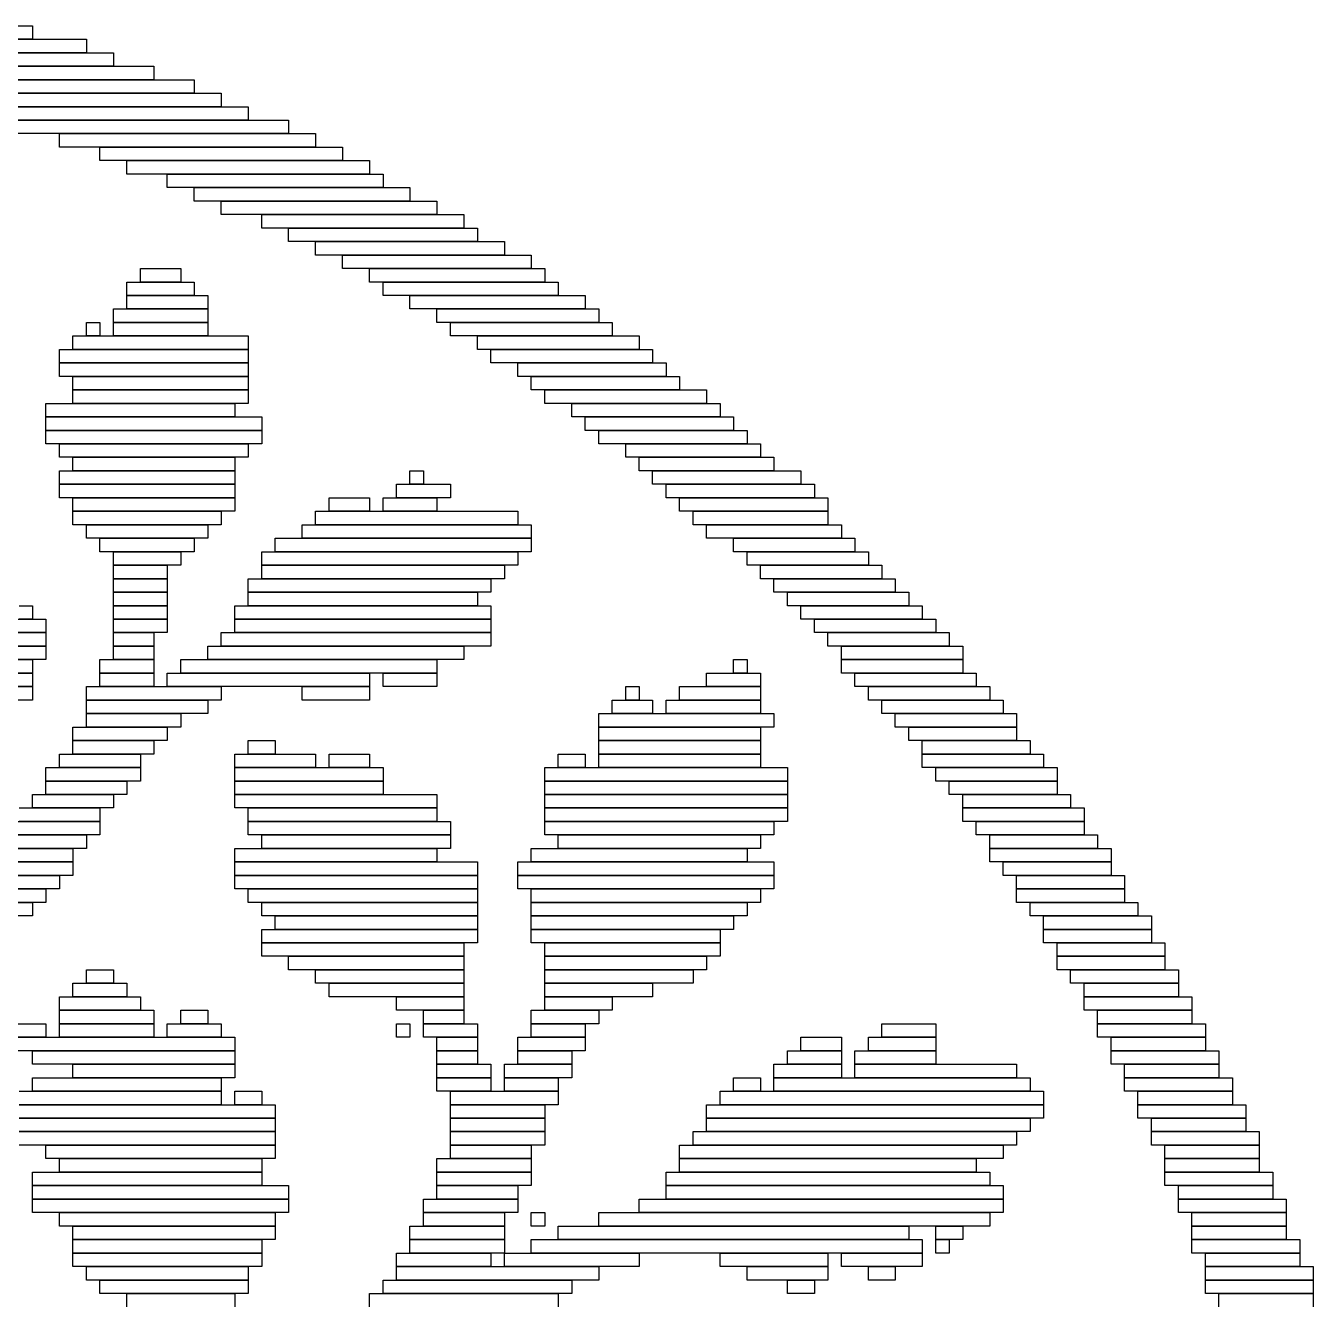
# Model space of a CAD drawing. Extents: x 367 to 656, y 364 to 661.
# Drawn here: x 552.5 to 648, y 561.5 to 656 of the extents above; entities that cross this region are included whole.
import ezdxf

# ---------------------------------------------------------------- set-up
doc = ezdxf.new("R2010")
doc.units = 0

msp = doc.modelspace()

# ---------------------------------------------------------------- linework, layer by layer
for p, q in [((473, 656), (553, 656)), ((553, 656), (553, 655)), ((469, 655), (557, 655)), ((553, 655), (473, 655)), ((557, 655), (557, 654)), ((557, 654), (469, 654)), ((525, 654), (559, 654)), ((559, 654), (559, 653)), ((559, 653), (525, 653)), ((534, 653), (562, 653)), ((562, 653), (562, 652)), ((562, 652), (534, 652)), ((540, 652), (565, 652)), ((565, 652), (565, 651)), ((565, 651), (540, 651)), ((544, 651), (567, 651)), ((567, 651), (567, 650)), ((567, 650), (544, 650)), ((548, 650), (569, 650)), ((569, 650), (569, 649)), ((569, 649), (548, 649)), ((551, 649), (572, 649)), ((572, 649), (572, 648)), ((572, 648), (551, 648)), ((555, 648), (574, 648)), ((555, 647), (555, 648)), ((574, 648), (574, 647)), ((574, 647), (555, 647)), ((558, 647), (576, 647)), ((558, 646), (558, 647)), ((576, 647), (576, 646)), ((576, 646), (558, 646)), ((560, 646), (578, 646)), ((560, 645), (560, 646)), ((578, 646), (578, 645)), ((578, 645), (560, 645)), ((563, 645), (579, 645)), ((563, 644), (563, 645)), ((579, 645), (579, 644)), ((579, 644), (563, 644)), ((565, 644), (581, 644)), ((565, 643), (565, 644)), ((581, 644), (581, 643)), ((581, 643), (565, 643)), ((567, 643), (583, 643)), ((567, 642), (567, 643)), ((583, 643), (583, 642)), ((583, 642), (567, 642)), ((570, 642), (585, 642)), ((570, 641), (570, 642)), ((585, 642), (585, 641)), ((585, 641), (570, 641)), ((572, 641), (586, 641)), ((572, 640), (572, 641)), ((586, 641), (586, 640)), ((586, 640), (572, 640)), ((574, 640), (588, 640)), ((574, 639), (574, 640)), ((588, 640), (588, 639)), ((588, 639), (574, 639)), ((576, 639), (590, 639)), ((576, 638), (576, 639)), ((590, 639), (590, 638)), ((561, 638), (564, 638)), ((561, 637), (561, 638)), ((564, 638), (564, 637)), ((590, 638), (576, 638)), ((578, 638), (591, 638)), ((578, 637), (578, 638)), ((591, 638), (591, 637)), ((560, 637), (565, 637)), ((560, 636), (560, 637)), ((564, 637), (561, 637)), ((565, 637), (565, 636)), ((591, 637), (578, 637)), ((579, 637), (592, 637)), ((579, 636), (579, 637)), ((592, 637), (592, 636)), ((565, 636), (560, 636)), ((560, 636), (566, 636)), ((560, 635), (560, 636)), ((566, 636), (566, 635)), ((592, 636), (579, 636)), ((581, 636), (594, 636)), ((581, 635), (581, 636)), ((594, 636), (594, 635)), ((559, 635), (566, 635)), ((559, 634), (559, 635)), ((566, 635), (560, 635)), ((566, 635), (566, 634)), ((594, 635), (581, 635)), ((583, 635), (595, 635)), ((583, 634), (583, 635)), ((595, 635), (595, 634)), ((557, 634), (558, 634)), ((557, 633), (557, 634)), ((558, 634), (558, 633)), ((566, 634), (559, 634)), ((559, 634), (566, 634)), ((559, 633), (559, 634)), ((566, 634), (566, 633)), ((595, 634), (583, 634)), ((584, 634), (596, 634)), ((584, 633), (584, 634)), ((596, 634), (596, 633)), ((556, 633), (569, 633)), ((556, 632), (556, 633)), ((558, 633), (557, 633)), ((566, 633), (559, 633)), ((569, 633), (569, 632)), ((596, 633), (584, 633)), ((586, 633), (598, 633)), ((586, 632), (586, 633)), ((598, 633), (598, 632)), ((555, 632), (569, 632)), ((555, 631), (555, 632)), ((569, 632), (556, 632)), ((569, 632), (569, 631)), ((598, 632), (586, 632)), ((587, 632), (599, 632)), ((587, 631), (587, 632)), ((599, 632), (599, 631)), ((569, 631), (555, 631)), ((555, 631), (569, 631)), ((555, 630), (555, 631)), ((569, 631), (569, 630)), ((599, 631), (587, 631)), ((589, 631), (600, 631)), ((589, 630), (589, 631)), ((600, 631), (600, 630)), ((569, 630), (555, 630)), ((556, 630), (569, 630)), ((556, 629), (556, 630)), ((569, 630), (569, 629)), ((600, 630), (589, 630)), ((590, 630), (601, 630)), ((590, 629), (590, 630)), ((601, 630), (601, 629)), ((569, 629), (556, 629)), ((556, 629), (569, 629)), ((556, 628), (556, 629)), ((569, 629), (569, 628)), ((601, 629), (590, 629)), ((591, 629), (603, 629)), ((591, 628), (591, 629)), ((603, 629), (603, 628)), ((554, 628), (568, 628)), ((554, 627), (554, 628)), ((569, 628), (556, 628)), ((568, 628), (568, 627)), ((603, 628), (591, 628)), ((593, 628), (604, 628)), ((593, 627), (593, 628)), ((604, 628), (604, 627)), ((568, 627), (554, 627)), ((554, 627), (570, 627)), ((554, 626), (554, 627)), ((570, 627), (570, 626)), ((604, 627), (593, 627)), ((594, 627), (605, 627)), ((594, 626), (594, 627)), ((605, 627), (605, 626)), ((570, 626), (554, 626)), ((554, 626), (570, 626)), ((554, 625), (554, 626)), ((570, 626), (570, 625)), ((605, 626), (594, 626)), ((595, 626), (606, 626)), ((595, 625), (595, 626)), ((606, 626), (606, 625)), ((570, 625), (554, 625)), ((555, 625), (569, 625)), ((555, 624), (555, 625)), ((569, 625), (569, 624)), ((606, 625), (595, 625)), ((597, 625), (607, 625)), ((597, 624), (597, 625)), ((607, 625), (607, 624)), ((569, 624), (555, 624)), ((556, 624), (568, 624)), ((556, 623), (556, 624)), ((568, 624), (568, 623)), ((607, 624), (597, 624)), ((598, 624), (608, 624)), ((598, 623), (598, 624)), ((608, 624), (608, 623)), ((555, 623), (568, 623)), ((555, 622), (555, 623)), ((568, 623), (556, 623)), ((568, 623), (568, 622)), ((581, 623), (582, 623)), ((581, 622), (581, 623)), ((582, 623), (582, 622)), ((608, 623), (598, 623)), ((599, 623), (610, 623)), ((599, 622), (599, 623)), ((610, 623), (610, 622)), ((568, 622), (555, 622)), ((555, 622), (568, 622)), ((555, 621), (555, 622)), ((568, 622), (568, 621)), ((580, 622), (584, 622)), ((580, 621), (580, 622)), ((582, 622), (581, 622)), ((584, 622), (584, 621)), ((610, 622), (599, 622)), ((600, 622), (611, 622)), ((600, 621), (600, 622)), ((611, 622), (611, 621)), ((568, 621), (555, 621)), ((556, 621), (568, 621)), ((556, 620), (556, 621)), ((568, 621), (568, 620)), ((575, 621), (578, 621)), ((575, 620), (575, 621)), ((578, 621), (578, 620)), ((579, 621), (583, 621)), ((579, 620), (579, 621)), ((584, 621), (580, 621)), ((583, 621), (583, 620)), ((611, 621), (600, 621)), ((601, 621), (612, 621)), ((601, 620), (601, 621)), ((612, 621), (612, 620)), ((568, 620), (556, 620)), ((556, 620), (567, 620)), ((556, 619), (556, 620)), ((567, 620), (567, 619)), ((574, 620), (589, 620)), ((574, 619), (574, 620)), ((578, 620), (575, 620)), ((583, 620), (579, 620)), ((589, 620), (589, 619)), ((612, 620), (601, 620)), ((602, 620), (612, 620)), ((602, 619), (602, 620)), ((612, 620), (612, 619)), ((567, 619), (556, 619)), ((557, 619), (566, 619)), ((557, 618), (557, 619)), ((566, 619), (566, 618)), ((573, 619), (590, 619)), ((573, 618), (573, 619)), ((589, 619), (574, 619)), ((590, 619), (590, 618)), ((612, 619), (602, 619)), ((603, 619), (613, 619)), ((603, 618), (603, 619)), ((613, 619), (613, 618)), ((566, 618), (557, 618)), ((558, 618), (565, 618)), ((558, 617), (558, 618)), ((565, 618), (565, 617)), ((571, 618), (590, 618)), ((571, 617), (571, 618)), ((590, 618), (573, 618)), ((590, 618), (590, 617)), ((613, 618), (603, 618)), ((605, 618), (614, 618)), ((605, 617), (605, 618)), ((614, 618), (614, 617)), ((565, 617), (558, 617)), ((559, 617), (564, 617)), ((559, 616), (559, 617)), ((564, 617), (564, 616)), ((570, 617), (589, 617)), ((570, 616), (570, 617)), ((590, 617), (571, 617)), ((589, 617), (589, 616)), ((614, 617), (605, 617)), ((606, 617), (615, 617)), ((606, 616), (606, 617)), ((615, 617), (615, 616)), ((564, 616), (559, 616)), ((559, 616), (563, 616)), ((559, 615), (559, 616)), ((563, 616), (563, 615)), ((589, 616), (570, 616)), ((570, 616), (588, 616)), ((570, 615), (570, 616)), ((588, 616), (588, 615)), ((615, 616), (606, 616)), ((607, 616), (616, 616)), ((607, 615), (607, 616)), ((616, 616), (616, 615)), ((563, 615), (559, 615)), ((559, 615), (563, 615)), ((559, 614), (559, 615)), ((563, 615), (563, 614)), ((569, 615), (587, 615)), ((569, 614), (569, 615)), ((588, 615), (570, 615)), ((587, 615), (587, 614)), ((616, 615), (607, 615)), ((608, 615), (617, 615)), ((608, 614), (608, 615)), ((617, 615), (617, 614)), ((563, 614), (559, 614)), ((559, 614), (563, 614)), ((559, 613), (559, 614)), ((563, 614), (563, 613)), ((587, 614), (569, 614)), ((569, 614), (586, 614)), ((569, 613), (569, 614)), ((586, 614), (586, 613)), ((617, 614), (608, 614)), ((609, 614), (618, 614)), ((609, 613), (609, 614)), ((618, 614), (618, 613)), ((552, 613), (553, 613)), ((553, 613), (553, 612)), ((563, 613), (559, 613)), ((559, 613), (563, 613)), ((559, 612), (559, 613)), ((563, 613), (563, 612)), ((568, 613), (587, 613)), ((568, 612), (568, 613)), ((586, 613), (569, 613)), ((587, 613), (587, 612)), ((618, 613), (609, 613)), ((610, 613), (619, 613)), ((610, 612), (610, 613)), ((619, 613), (619, 612)), ((540, 612), (554, 612)), ((553, 612), (552, 612)), ((554, 612), (554, 611)), ((563, 612), (559, 612)), ((559, 612), (563, 612)), ((559, 611), (559, 612)), ((563, 612), (563, 611)), ((587, 612), (568, 612)), ((568, 612), (587, 612)), ((568, 611), (568, 612)), ((587, 612), (587, 611)), ((619, 612), (610, 612)), ((611, 612), (620, 612)), ((611, 611), (611, 612)), ((620, 612), (620, 611)), ((554, 611), (540, 611)), ((541, 611), (554, 611)), ((554, 611), (554, 610)), ((563, 611), (559, 611)), ((559, 611), (562, 611)), ((559, 610), (559, 611)), ((562, 611), (562, 610)), ((567, 611), (587, 611)), ((567, 610), (567, 611)), ((587, 611), (568, 611)), ((587, 611), (587, 610)), ((620, 611), (611, 611)), ((612, 611), (621, 611)), ((612, 610), (612, 611)), ((621, 611), (621, 610)), ((539, 610), (554, 610)), ((554, 610), (541, 610)), ((554, 610), (554, 609)), ((562, 610), (559, 610)), ((559, 610), (562, 610)), ((559, 609), (559, 610)), ((562, 610), (562, 609)), ((566, 610), (585, 610)), ((566, 609), (566, 610)), ((587, 610), (567, 610)), ((585, 610), (585, 609)), ((621, 610), (612, 610)), ((613, 610), (622, 610)), ((613, 609), (613, 610)), ((622, 610), (622, 609)), ((554, 609), (539, 609)), ((539, 609), (553, 609)), ((553, 609), (553, 608)), ((558, 609), (562, 609)), ((558, 608), (558, 609)), ((562, 609), (559, 609)), ((562, 609), (562, 608)), ((564, 609), (583, 609)), ((564, 608), (564, 609)), ((585, 609), (566, 609)), ((583, 609), (583, 608)), ((605, 609), (606, 609)), ((605, 608), (605, 609)), ((606, 609), (606, 608)), ((622, 609), (613, 609)), ((613, 609), (622, 609)), ((613, 608), (613, 609)), ((622, 609), (622, 608)), ((553, 608), (539, 608)), ((540, 608), (553, 608)), ((553, 608), (553, 607)), ((562, 608), (558, 608)), ((558, 608), (562, 608)), ((558, 607), (558, 608)), ((562, 608), (562, 607)), ((563, 608), (578, 608)), ((563, 607), (563, 608)), ((583, 608), (564, 608)), ((578, 608), (578, 607)), ((579, 608), (583, 608)), ((579, 607), (579, 608)), ((583, 608), (583, 607)), ((603, 608), (607, 608)), ((603, 607), (603, 608)), ((606, 608), (605, 608)), ((607, 608), (607, 607)), ((622, 608), (613, 608)), ((614, 608), (623, 608)), ((614, 607), (614, 608)), ((623, 608), (623, 607)), ((553, 607), (540, 607)), ((541, 607), (553, 607)), ((553, 607), (553, 606)), ((557, 607), (567, 607)), ((557, 606), (557, 607)), ((562, 607), (558, 607)), ((578, 607), (563, 607)), ((567, 607), (567, 606)), ((573, 607), (578, 607)), ((573, 606), (573, 607)), ((578, 607), (578, 606)), ((583, 607), (579, 607)), ((597, 607), (598, 607)), ((597, 606), (597, 607)), ((598, 607), (598, 606)), ((601, 607), (607, 607)), ((601, 606), (601, 607)), ((607, 607), (603, 607)), ((607, 607), (607, 606)), ((623, 607), (614, 607)), ((615, 607), (624, 607)), ((615, 606), (615, 607)), ((624, 607), (624, 606)), ((553, 606), (541, 606)), ((567, 606), (557, 606)), ((557, 606), (566, 606)), ((557, 605), (557, 606)), ((566, 606), (566, 605)), ((578, 606), (573, 606)), ((596, 606), (599, 606)), ((596, 605), (596, 606)), ((598, 606), (597, 606)), ((599, 606), (599, 605)), ((600, 606), (607, 606)), ((600, 605), (600, 606)), ((607, 606), (601, 606)), ((607, 606), (607, 605)), ((624, 606), (615, 606)), ((616, 606), (625, 606)), ((616, 605), (616, 606)), ((625, 606), (625, 605)), ((566, 605), (557, 605)), ((557, 605), (564, 605)), ((557, 604), (557, 605)), ((564, 605), (564, 604)), ((595, 605), (608, 605)), ((595, 604), (595, 605)), ((599, 605), (596, 605)), ((607, 605), (600, 605)), ((608, 605), (608, 604)), ((625, 605), (616, 605)), ((617, 605), (626, 605)), ((617, 604), (617, 605)), ((626, 605), (626, 604)), ((556, 604), (563, 604)), ((556, 603), (556, 604)), ((564, 604), (557, 604)), ((563, 604), (563, 603)), ((608, 604), (595, 604)), ((595, 604), (607, 604)), ((595, 603), (595, 604)), ((607, 604), (607, 603)), ((626, 604), (617, 604)), ((618, 604), (626, 604)), ((618, 603), (618, 604)), ((626, 604), (626, 603)), ((563, 603), (556, 603)), ((556, 603), (562, 603)), ((556, 602), (556, 603)), ((562, 603), (562, 602)), ((569, 603), (571, 603)), ((569, 602), (569, 603)), ((571, 603), (571, 602)), ((607, 603), (595, 603)), ((595, 603), (607, 603)), ((595, 602), (595, 603)), ((607, 603), (607, 602)), ((626, 603), (618, 603)), ((619, 603), (627, 603)), ((619, 602), (619, 603)), ((627, 603), (627, 602)), ((555, 602), (561, 602)), ((555, 601), (555, 602)), ((562, 602), (556, 602)), ((561, 602), (561, 601)), ((568, 602), (574, 602)), ((568, 601), (568, 602)), ((571, 602), (569, 602)), ((574, 602), (574, 601)), ((575, 602), (578, 602)), ((575, 601), (575, 602)), ((578, 602), (578, 601)), ((592, 602), (594, 602)), ((592, 601), (592, 602)), ((594, 602), (594, 601)), ((607, 602), (595, 602)), ((595, 602), (607, 602)), ((595, 601), (595, 602)), ((607, 602), (607, 601)), ((627, 602), (619, 602)), ((619, 602), (628, 602)), ((619, 601), (619, 602)), ((628, 602), (628, 601)), ((554, 601), (561, 601)), ((554, 600), (554, 601)), ((561, 601), (555, 601)), ((561, 601), (561, 600)), ((574, 601), (568, 601)), ((568, 601), (579, 601)), ((568, 600), (568, 601)), ((578, 601), (575, 601)), ((579, 601), (579, 600)), ((591, 601), (609, 601)), ((591, 600), (591, 601)), ((594, 601), (592, 601)), ((607, 601), (595, 601)), ((609, 601), (609, 600)), ((628, 601), (619, 601)), ((620, 601), (629, 601)), ((620, 600), (620, 601)), ((629, 601), (629, 600)), ((561, 600), (554, 600)), ((554, 600), (560, 600)), ((554, 599), (554, 600)), ((560, 600), (560, 599)), ((579, 600), (568, 600)), ((568, 600), (579, 600)), ((568, 599), (568, 600)), ((579, 600), (579, 599)), ((609, 600), (591, 600)), ((591, 600), (609, 600)), ((591, 599), (591, 600)), ((609, 600), (609, 599)), ((629, 600), (620, 600)), ((621, 600), (629, 600)), ((621, 599), (621, 600)), ((629, 600), (629, 599)), ((553, 599), (559, 599)), ((553, 598), (553, 599)), ((560, 599), (554, 599)), ((559, 599), (559, 598)), ((579, 599), (568, 599)), ((568, 599), (583, 599)), ((568, 598), (568, 599)), ((583, 599), (583, 598)), ((609, 599), (591, 599)), ((591, 599), (609, 599)), ((591, 598), (591, 599)), ((609, 599), (609, 598)), ((629, 599), (621, 599)), ((622, 599), (630, 599)), ((622, 598), (622, 599)), ((630, 599), (630, 598)), ((552, 598), (558, 598)), ((559, 598), (553, 598)), ((558, 598), (558, 597)), ((583, 598), (568, 598)), ((569, 598), (583, 598)), ((569, 597), (569, 598)), ((583, 598), (583, 597)), ((609, 598), (591, 598)), ((591, 598), (609, 598)), ((591, 597), (591, 598)), ((609, 598), (609, 597)), ((630, 598), (622, 598)), ((622, 598), (631, 598)), ((622, 597), (622, 598)), ((631, 598), (631, 597)), ((551, 597), (558, 597)), ((558, 597), (552, 597)), ((558, 597), (558, 596)), ((583, 597), (569, 597)), ((569, 597), (584, 597)), ((569, 596), (569, 597)), ((584, 597), (584, 596)), ((609, 597), (591, 597)), ((591, 597), (608, 597)), ((591, 596), (591, 597)), ((608, 597), (608, 596)), ((631, 597), (622, 597)), ((623, 597), (631, 597)), ((623, 596), (623, 597)), ((631, 597), (631, 596)), ((550, 596), (557, 596)), ((558, 596), (551, 596)), ((557, 596), (557, 595)), ((584, 596), (569, 596)), ((570, 596), (584, 596)), ((570, 595), (570, 596)), ((584, 596), (584, 595)), ((608, 596), (591, 596)), ((592, 596), (607, 596)), ((592, 595), (592, 596)), ((607, 596), (607, 595)), ((631, 596), (623, 596)), ((624, 596), (632, 596)), ((624, 595), (624, 596)), ((632, 596), (632, 595)), ((545, 595), (556, 595)), ((557, 595), (550, 595)), ((556, 595), (556, 594)), ((568, 595), (583, 595)), ((568, 594), (568, 595)), ((584, 595), (570, 595)), ((583, 595), (583, 594)), ((590, 595), (606, 595)), ((590, 594), (590, 595)), ((607, 595), (592, 595)), ((606, 595), (606, 594)), ((632, 595), (624, 595)), ((624, 595), (633, 595)), ((624, 594), (624, 595)), ((633, 595), (633, 594)), ((556, 594), (545, 594)), ((545, 594), (556, 594)), ((556, 594), (556, 593)), ((583, 594), (568, 594)), ((568, 594), (586, 594)), ((568, 593), (568, 594)), ((586, 594), (586, 593)), ((589, 594), (608, 594)), ((589, 593), (589, 594)), ((606, 594), (590, 594)), ((608, 594), (608, 593)), ((633, 594), (624, 594)), ((625, 594), (633, 594)), ((625, 593), (625, 594)), ((633, 594), (633, 593)), ((544, 593), (555, 593)), ((556, 593), (545, 593)), ((555, 593), (555, 592)), ((586, 593), (568, 593)), ((568, 593), (586, 593)), ((568, 592), (568, 593)), ((586, 593), (586, 592)), ((608, 593), (589, 593)), ((589, 593), (608, 593)), ((589, 592), (589, 593)), ((608, 593), (608, 592)), ((633, 593), (625, 593)), ((626, 593), (634, 593)), ((626, 592), (626, 593)), ((634, 593), (634, 592)), ((555, 592), (544, 592)), ((544, 592), (554, 592)), ((554, 592), (554, 591)), ((586, 592), (568, 592)), ((569, 592), (586, 592)), ((569, 591), (569, 592)), ((586, 592), (586, 591)), ((608, 592), (589, 592)), ((590, 592), (607, 592)), ((590, 591), (590, 592)), ((607, 592), (607, 591)), ((634, 592), (626, 592)), ((626, 592), (634, 592)), ((626, 591), (626, 592)), ((634, 592), (634, 591)), ((543, 591), (553, 591)), ((554, 591), (544, 591)), ((553, 591), (553, 590)), ((586, 591), (569, 591)), ((570, 591), (586, 591)), ((570, 590), (570, 591)), ((586, 591), (586, 590)), ((607, 591), (590, 591)), ((590, 591), (606, 591)), ((590, 590), (590, 591)), ((606, 591), (606, 590)), ((634, 591), (626, 591)), ((627, 591), (635, 591)), ((627, 590), (627, 591)), ((635, 591), (635, 590)), ((553, 590), (543, 590)), ((586, 590), (570, 590)), ((571, 590), (586, 590)), ((571, 589), (571, 590)), ((586, 590), (586, 589)), ((606, 590), (590, 590)), ((590, 590), (605, 590)), ((590, 589), (590, 590)), ((605, 590), (605, 589)), ((635, 590), (627, 590)), ((628, 590), (636, 590)), ((628, 589), (628, 590)), ((636, 590), (636, 589)), ((570, 589), (586, 589)), ((570, 588), (570, 589)), ((586, 589), (571, 589)), ((586, 589), (586, 588)), ((605, 589), (590, 589)), ((590, 589), (604, 589)), ((590, 588), (590, 589)), ((604, 589), (604, 588)), ((636, 589), (628, 589)), ((628, 589), (636, 589)), ((628, 588), (628, 589)), ((636, 589), (636, 588)), ((586, 588), (570, 588)), ((570, 588), (585, 588)), ((570, 587), (570, 588)), ((585, 588), (585, 587)), ((604, 588), (590, 588)), ((591, 588), (604, 588)), ((591, 587), (591, 588)), ((604, 588), (604, 587)), ((636, 588), (628, 588)), ((629, 588), (637, 588)), ((629, 587), (629, 588)), ((637, 588), (637, 587)), ((585, 587), (570, 587)), ((572, 587), (585, 587)), ((572, 586), (572, 587)), ((585, 587), (585, 586)), ((604, 587), (591, 587)), ((591, 587), (603, 587)), ((591, 586), (591, 587)), ((603, 587), (603, 586)), ((637, 587), (629, 587)), ((629, 587), (637, 587)), ((629, 586), (629, 587)), ((637, 587), (637, 586)), ((557, 586), (559, 586)), ((557, 585), (557, 586)), ((559, 586), (559, 585)), ((585, 586), (572, 586)), ((574, 586), (585, 586)), ((574, 585), (574, 586)), ((585, 586), (585, 585)), ((603, 586), (591, 586)), ((591, 586), (602, 586)), ((591, 585), (591, 586)), ((602, 586), (602, 585)), ((637, 586), (629, 586)), ((630, 586), (638, 586)), ((630, 585), (630, 586)), ((638, 586), (638, 585)), ((556, 585), (560, 585)), ((556, 584), (556, 585)), ((559, 585), (557, 585)), ((560, 585), (560, 584)), ((585, 585), (574, 585)), ((575, 585), (585, 585)), ((575, 584), (575, 585)), ((585, 585), (585, 584)), ((602, 585), (591, 585)), ((591, 585), (599, 585)), ((591, 584), (591, 585)), ((599, 585), (599, 584)), ((638, 585), (630, 585)), ((631, 585), (638, 585)), ((631, 584), (631, 585)), ((638, 585), (638, 584)), ((555, 584), (561, 584)), ((555, 583), (555, 584)), ((560, 584), (556, 584)), ((561, 584), (561, 583)), ((585, 584), (575, 584)), ((580, 584), (585, 584)), ((580, 583), (580, 584)), ((585, 584), (585, 583)), ((599, 584), (591, 584)), ((591, 584), (596, 584)), ((591, 583), (591, 584)), ((596, 584), (596, 583)), ((638, 584), (631, 584)), ((631, 584), (639, 584)), ((631, 583), (631, 584)), ((639, 584), (639, 583)), ((561, 583), (555, 583)), ((555, 583), (562, 583)), ((555, 582), (555, 583)), ((562, 583), (562, 582)), ((564, 583), (566, 583)), ((564, 582), (564, 583)), ((566, 583), (566, 582)), ((585, 583), (580, 583)), ((582, 583), (585, 583)), ((582, 582), (582, 583)), ((585, 583), (585, 582)), ((590, 583), (595, 583)), ((590, 582), (590, 583)), ((596, 583), (591, 583)), ((595, 583), (595, 582)), ((639, 583), (631, 583)), ((632, 583), (639, 583)), ((632, 582), (632, 583)), ((639, 583), (639, 582)), ((532, 582), (554, 582)), ((554, 582), (554, 581)), ((562, 582), (555, 582)), ((555, 582), (562, 582)), ((555, 581), (555, 582)), ((562, 582), (562, 581)), ((563, 582), (567, 582)), ((563, 581), (563, 582)), ((566, 582), (564, 582)), ((567, 582), (567, 581)), ((580, 582), (581, 582)), ((580, 581), (580, 582)), ((581, 582), (581, 581)), ((585, 582), (582, 582)), ((582, 582), (586, 582)), ((582, 581), (582, 582)), ((586, 582), (586, 581)), ((595, 582), (590, 582)), ((590, 582), (594, 582)), ((590, 581), (590, 582)), ((594, 582), (594, 581)), ((616, 582), (620, 582)), ((616, 581), (616, 582)), ((620, 582), (620, 581)), ((639, 582), (632, 582)), ((632, 582), (640, 582)), ((632, 581), (632, 582)), ((640, 582), (640, 581)), ((527, 581), (568, 581)), ((554, 581), (532, 581)), ((562, 581), (555, 581)), ((567, 581), (563, 581)), ((568, 581), (568, 580)), ((581, 581), (580, 581)), ((586, 581), (582, 581)), ((583, 581), (586, 581)), ((583, 580), (583, 581)), ((586, 581), (586, 580)), ((589, 581), (594, 581)), ((589, 580), (589, 581)), ((594, 581), (590, 581)), ((594, 581), (594, 580)), ((610, 581), (613, 581)), ((610, 580), (610, 581)), ((613, 581), (613, 580)), ((615, 581), (620, 581)), ((615, 580), (615, 581)), ((620, 581), (616, 581)), ((620, 581), (620, 580)), ((640, 581), (632, 581)), ((633, 581), (640, 581)), ((633, 580), (633, 581)), ((640, 581), (640, 580)), ((568, 580), (527, 580)), ((553, 580), (568, 580)), ((553, 579), (553, 580)), ((568, 580), (568, 579)), ((586, 580), (583, 580)), ((583, 580), (586, 580)), ((583, 579), (583, 580)), ((586, 580), (586, 579)), ((594, 580), (589, 580)), ((589, 580), (593, 580)), ((589, 579), (589, 580)), ((593, 580), (593, 579)), ((609, 580), (613, 580)), ((609, 579), (609, 580)), ((613, 580), (610, 580)), ((613, 580), (613, 579)), ((614, 580), (620, 580)), ((614, 579), (614, 580)), ((620, 580), (615, 580)), ((620, 580), (620, 579)), ((640, 580), (633, 580)), ((633, 580), (641, 580)), ((633, 579), (633, 580)), ((641, 580), (641, 579)), ((568, 579), (553, 579)), ((556, 579), (568, 579)), ((556, 578), (556, 579)), ((568, 579), (568, 578)), ((586, 579), (583, 579)), ((583, 579), (587, 579)), ((583, 578), (583, 579)), ((587, 579), (587, 578)), ((588, 579), (593, 579)), ((588, 578), (588, 579)), ((593, 579), (589, 579)), ((593, 579), (593, 578)), ((608, 579), (613, 579)), ((608, 578), (608, 579)), ((613, 579), (609, 579)), ((613, 579), (613, 578)), ((620, 579), (614, 579)), ((614, 579), (626, 579)), ((614, 578), (614, 579)), ((626, 579), (626, 578)), ((641, 579), (633, 579)), ((634, 579), (641, 579)), ((634, 578), (634, 579)), ((641, 579), (641, 578)), ((553, 578), (567, 578)), ((553, 577), (553, 578)), ((568, 578), (556, 578)), ((567, 578), (567, 577)), ((587, 578), (583, 578)), ((583, 578), (587, 578)), ((583, 577), (583, 578)), ((587, 578), (587, 577)), ((593, 578), (588, 578)), ((588, 578), (592, 578)), ((588, 577), (588, 578)), ((592, 578), (592, 577)), ((605, 578), (607, 578)), ((605, 577), (605, 578)), ((607, 578), (607, 577)), ((613, 578), (608, 578)), ((608, 578), (627, 578)), ((608, 577), (608, 578)), ((626, 578), (614, 578)), ((627, 578), (627, 577)), ((641, 578), (634, 578)), ((634, 578), (642, 578)), ((634, 577), (634, 578)), ((642, 578), (642, 577)), ((552, 577), (567, 577)), ((567, 577), (553, 577)), ((567, 577), (567, 576)), ((568, 577), (570, 577)), ((568, 576), (568, 577)), ((570, 577), (570, 576)), ((587, 577), (583, 577)), ((584, 577), (592, 577)), ((584, 576), (584, 577)), ((592, 577), (588, 577)), ((592, 577), (592, 576)), ((604, 577), (628, 577)), ((604, 576), (604, 577)), ((607, 577), (605, 577)), ((627, 577), (608, 577)), ((628, 577), (628, 576)), ((642, 577), (634, 577)), ((635, 577), (642, 577)), ((635, 576), (635, 577)), ((642, 577), (642, 576)), ((567, 576), (552, 576)), ((552, 576), (571, 576)), ((570, 576), (568, 576)), ((571, 576), (571, 575)), ((592, 576), (584, 576)), ((584, 576), (591, 576)), ((584, 575), (584, 576)), ((591, 576), (591, 575)), ((603, 576), (628, 576)), ((603, 575), (603, 576)), ((628, 576), (604, 576)), ((628, 576), (628, 575)), ((642, 576), (635, 576)), ((635, 576), (643, 576)), ((635, 575), (635, 576)), ((643, 576), (643, 575)), ((571, 575), (552, 575)), ((552, 575), (571, 575)), ((571, 575), (571, 574)), ((591, 575), (584, 575)), ((584, 575), (591, 575)), ((584, 574), (584, 575)), ((591, 575), (591, 574)), ((628, 575), (603, 575)), ((603, 575), (627, 575)), ((603, 574), (603, 575)), ((627, 575), (627, 574)), ((643, 575), (635, 575)), ((636, 575), (643, 575)), ((636, 574), (636, 575)), ((643, 575), (643, 574)), ((571, 574), (552, 574)), ((552, 574), (571, 574)), ((571, 574), (571, 573)), ((591, 574), (584, 574)), ((584, 574), (591, 574)), ((584, 573), (584, 574)), ((591, 574), (591, 573)), ((602, 574), (626, 574)), ((602, 573), (602, 574)), ((627, 574), (603, 574)), ((626, 574), (626, 573)), ((643, 574), (636, 574)), ((636, 574), (644, 574)), ((636, 573), (636, 574)), ((644, 574), (644, 573)), ((571, 573), (552, 573)), ((554, 573), (571, 573)), ((554, 572), (554, 573)), ((571, 573), (571, 572)), ((591, 573), (584, 573)), ((584, 573), (590, 573)), ((584, 572), (584, 573)), ((590, 573), (590, 572)), ((601, 573), (625, 573)), ((601, 572), (601, 573)), ((626, 573), (602, 573)), ((625, 573), (625, 572)), ((644, 573), (636, 573)), ((637, 573), (644, 573)), ((637, 572), (637, 573)), ((644, 573), (644, 572)), ((571, 572), (554, 572)), ((555, 572), (570, 572)), ((555, 571), (555, 572)), ((570, 572), (570, 571)), ((583, 572), (590, 572)), ((583, 571), (583, 572)), ((590, 572), (584, 572)), ((590, 572), (590, 571)), ((625, 572), (601, 572)), ((601, 572), (623, 572)), ((601, 571), (601, 572)), ((623, 572), (623, 571)), ((644, 572), (637, 572)), ((637, 572), (644, 572)), ((637, 571), (637, 572)), ((644, 572), (644, 571)), ((553, 571), (570, 571)), ((553, 570), (553, 571)), ((570, 571), (555, 571)), ((570, 571), (570, 570)), ((590, 571), (583, 571)), ((583, 571), (590, 571)), ((583, 570), (583, 571)), ((590, 571), (590, 570)), ((600, 571), (624, 571)), ((600, 570), (600, 571)), ((623, 571), (601, 571)), ((624, 571), (624, 570)), ((644, 571), (637, 571)), ((637, 571), (645, 571)), ((637, 570), (637, 571)), ((645, 571), (645, 570)), ((570, 570), (553, 570)), ((553, 570), (572, 570)), ((553, 569), (553, 570)), ((572, 570), (572, 569)), ((590, 570), (583, 570)), ((583, 570), (589, 570)), ((583, 569), (583, 570)), ((589, 570), (589, 569)), ((624, 570), (600, 570)), ((600, 570), (625, 570)), ((600, 569), (600, 570)), ((625, 570), (625, 569)), ((645, 570), (637, 570)), ((638, 570), (645, 570)), ((638, 569), (638, 570)), ((645, 570), (645, 569)), ((572, 569), (553, 569)), ((553, 569), (572, 569)), ((553, 568), (553, 569)), ((572, 569), (572, 568)), ((582, 569), (589, 569)), ((582, 568), (582, 569)), ((589, 569), (583, 569)), ((589, 569), (589, 568)), ((598, 569), (625, 569)), ((598, 568), (598, 569)), ((625, 569), (600, 569)), ((625, 569), (625, 568)), ((645, 569), (638, 569)), ((638, 569), (646, 569)), ((638, 568), (638, 569)), ((646, 569), (646, 568)), ((572, 568), (553, 568)), ((555, 568), (571, 568)), ((555, 567), (555, 568)), ((571, 568), (571, 567)), ((589, 568), (582, 568)), ((582, 568), (588, 568)), ((582, 567), (582, 568)), ((588, 568), (588, 567)), ((590, 568), (591, 568)), ((590, 567), (590, 568)), ((591, 568), (591, 567)), ((595, 568), (624, 568)), ((595, 567), (595, 568)), ((625, 568), (598, 568)), ((624, 568), (624, 567)), ((646, 568), (638, 568)), ((639, 568), (646, 568)), ((639, 567), (639, 568)), ((646, 568), (646, 567)), ((571, 567), (555, 567)), ((556, 567), (571, 567)), ((556, 566), (556, 567)), ((571, 567), (571, 566)), ((581, 567), (588, 567)), ((581, 566), (581, 567)), ((588, 567), (582, 567)), ((588, 567), (588, 566)), ((591, 567), (590, 567)), ((592, 567), (618, 567)), ((592, 566), (592, 567)), ((624, 567), (595, 567)), ((618, 567), (618, 566)), ((620, 567), (622, 567)), ((620, 566), (620, 567)), ((622, 567), (622, 566)), ((646, 567), (639, 567)), ((639, 567), (646, 567)), ((639, 566), (639, 567)), ((646, 567), (646, 566)), ((571, 566), (556, 566)), ((556, 566), (570, 566)), ((556, 565), (556, 566)), ((570, 566), (570, 565)), ((588, 566), (581, 566)), ((581, 566), (588, 566)), ((581, 565), (581, 566)), ((588, 566), (588, 565)), ((590, 566), (619, 566)), ((590, 565), (590, 566)), ((618, 566), (592, 566)), ((619, 566), (619, 565)), ((622, 566), (620, 566)), ((620, 566), (621, 566)), ((620, 565), (620, 566)), ((621, 566), (621, 565)), ((646, 566), (639, 566)), ((639, 566), (647, 566)), ((639, 565), (639, 566)), ((647, 566), (647, 565)), ((570, 565), (556, 565)), ((556, 565), (570, 565)), ((556, 564), (556, 565)), ((570, 565), (570, 564)), ((580, 565), (587, 565)), ((580, 564), (580, 565)), ((588, 565), (581, 565)), ((587, 565), (587, 564)), ((588, 565), (598, 565)), ((588, 564), (588, 565)), ((619, 565), (590, 565)), ((598, 565), (598, 564)), ((604, 565), (612, 565)), ((604, 564), (604, 565)), ((612, 565), (612, 564)), ((613, 565), (619, 565)), ((613, 564), (613, 565)), ((619, 565), (619, 564)), ((621, 565), (620, 565)), ((647, 565), (639, 565)), ((640, 565), (647, 565)), ((640, 564), (640, 565)), ((647, 565), (647, 564)), ((570, 564), (556, 564)), ((557, 564), (569, 564)), ((557, 563), (557, 564)), ((569, 564), (569, 563)), ((587, 564), (580, 564)), ((580, 564), (595, 564)), ((580, 563), (580, 564)), ((598, 564), (588, 564)), ((595, 564), (595, 563)), ((612, 564), (604, 564)), ((606, 564), (612, 564)), ((606, 563), (606, 564)), ((612, 564), (612, 563)), ((619, 564), (613, 564)), ((615, 564), (617, 564)), ((615, 563), (615, 564)), ((617, 564), (617, 563)), ((647, 564), (640, 564)), ((640, 564), (648, 564)), ((640, 563), (640, 564)), ((648, 564), (648, 563)), ((569, 563), (557, 563)), ((558, 563), (569, 563)), ((558, 562), (558, 563)), ((569, 563), (569, 562)), ((579, 563), (593, 563)), ((579, 562), (579, 563)), ((595, 563), (580, 563)), ((593, 563), (593, 562)), ((612, 563), (606, 563)), ((609, 563), (611, 563)), ((609, 562), (609, 563)), ((611, 563), (611, 562)), ((617, 563), (615, 563)), ((648, 563), (640, 563)), ((640, 563), (648, 563)), ((640, 562), (640, 563)), ((648, 563), (648, 562)), ((569, 562), (558, 562)), ((560, 562), (568, 562)), ((560, 561), (560, 562)), ((568, 562), (568, 561)), ((578, 562), (592, 562)), ((578, 561), (578, 562)), ((593, 562), (579, 562)), ((592, 562), (592, 561)), ((611, 562), (609, 562)), ((648, 562), (640, 562)), ((641, 562), (648, 562)), ((641, 561), (641, 562)), ((648, 562), (648, 561))]:
    msp.add_line(p, q)

doc.saveas('drawing.dxf')
